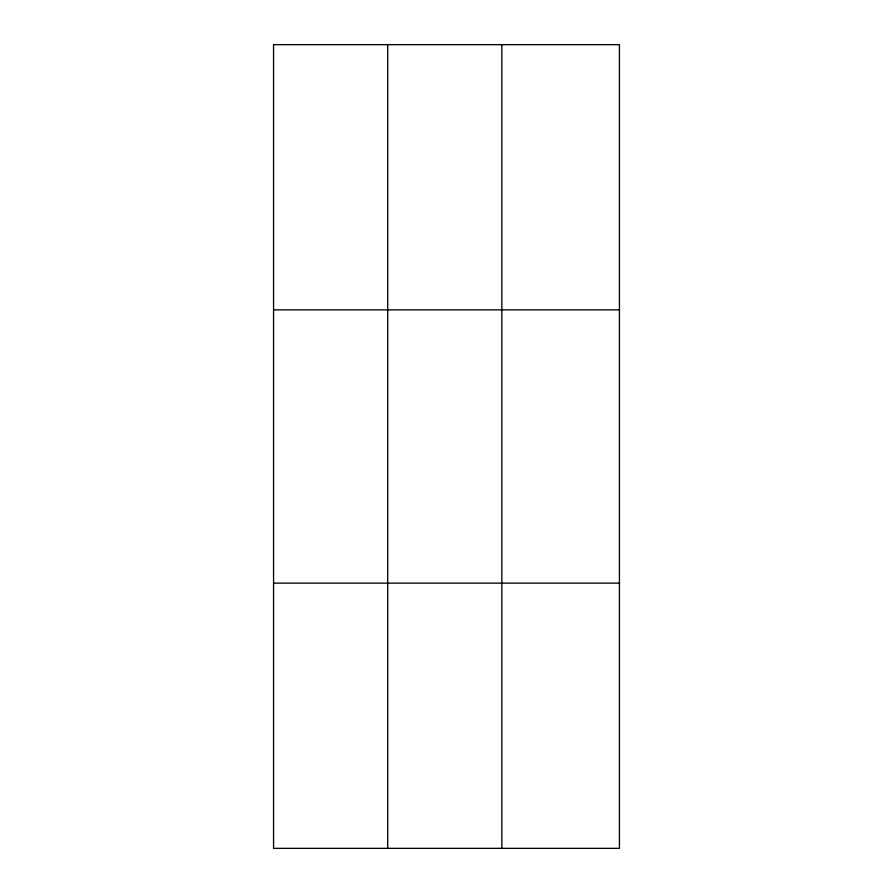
<?xml version="1.0" encoding="UTF-8"?>
<svg xmlns="http://www.w3.org/2000/svg" width="893" height="893" viewBox="0 0 893 893"><rect width="100%" height="100%" fill="white"/><g stroke="black" fill="none" stroke-linecap="round" stroke-linejoin="round"><path stroke-width="1.34" d="M387.696 848.35L387.696 44.65M501.844 848.35L501.844 44.65M273.559 309.871L619.441 309.871M273.559 583.129L619.441 583.129M619.441 815.197L619.441 848.35L273.559 848.35L273.559 44.65L619.441 44.65L619.441 815.197"/></g></svg>
